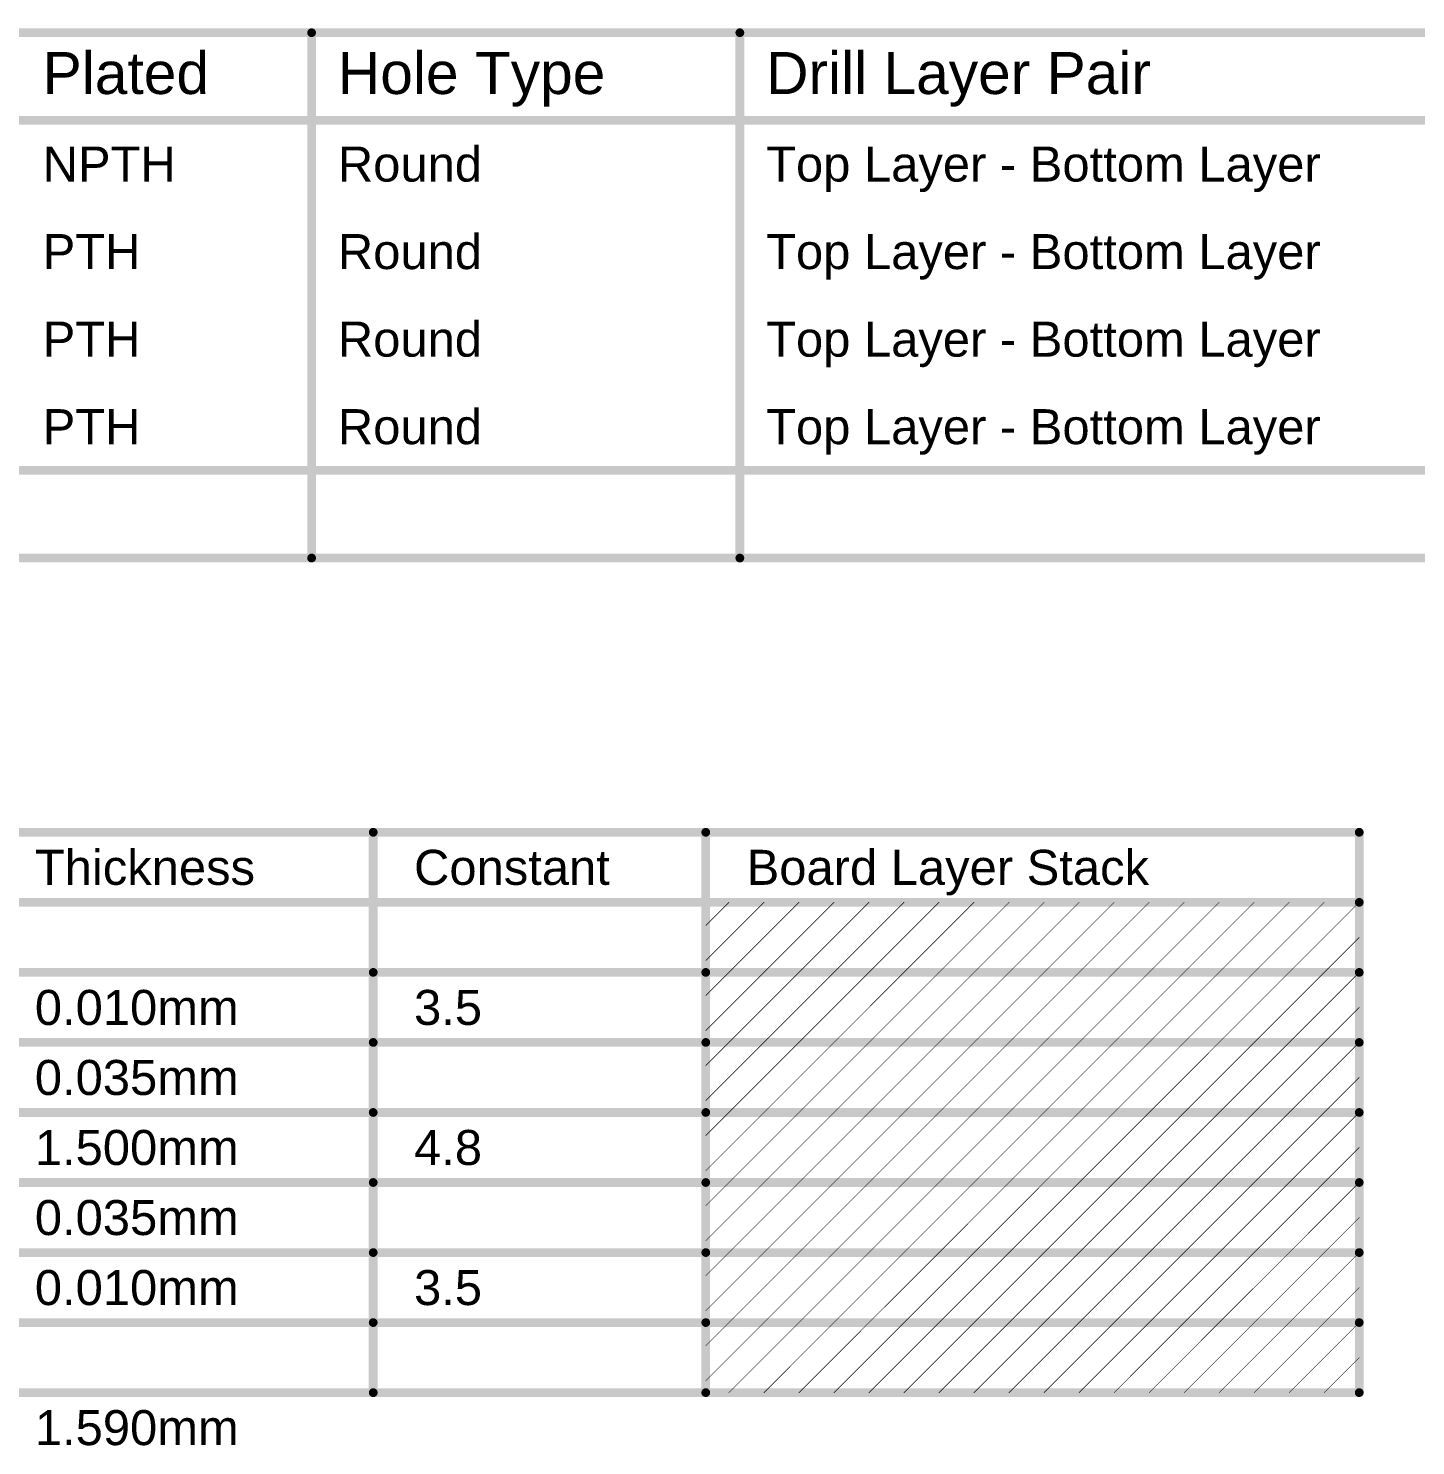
# Model space of a CAD drawing. Header units: inches. Extents: x -22 to 5433, y -38 to 5417.
# Drawn here: x 151 to 211.3, y -28.4 to 33.3 of the extents above; entities that cross this region are included whole.
import ezdxf

# ---------------------------------------------------------------- set-up
doc = ezdxf.new("R2010")
doc.units = ezdxf.units.IN
doc.layers.add('Drill Drawing', color=1, linetype='Continuous')
doc.layers.add('Fabrication', color=76, linetype='Continuous')
doc.styles.add('Arial', font='', dxfattribs={"height": 0.2})
doc.styles.get('Arial').set_extended_font_data('Arial')

msp = doc.modelspace()

# ---------------------------------------------------------------- linework, layer by layer
at = {"layer": 'Drill Drawing'}
for points in [[(93.789, 33.084, 0.381, 0.381, 0), (271.592, 33.084, 0.381, 0.381, 0)], [(163.291, 10.223, 0.381, 0.381, 0), (163.291, 33.084, 0.381, 0.381, 0)], [(181.93, 10.223, 0.381, 0.381, 0), (181.93, 33.084, 0.381, 0.381, 0)], [(93.789, 29.273, 0.381, 0.381, 0), (271.592, 29.273, 0.381, 0.381, 0)], [(93.789, 14.034, 0.381, 0.381, 0), (271.592, 14.034, 0.381, 0.381, 0)], [(93.789, 10.223, 0.381, 0.381, 0), (271.592, 10.223, 0.381, 0.381, 0)]]:
    msp.add_lwpolyline(points, format="xyseb", dxfattribs=at)
for points in [[(163.196, 33.084, 0.191, 0.191, 1), (163.386, 33.084, 0.191, 0.191, 1)], [(181.834, 33.084, 0.191, 0.191, 1), (182.025, 33.084, 0.191, 0.191, 1)], [(163.196, 10.223, 0.191, 0.191, 1), (163.386, 10.223, 0.191, 0.191, 1)], [(181.834, 10.223, 0.191, 0.191, 1), (182.025, 10.223, 0.191, 0.191, 1)]]:
    msp.add_lwpolyline(points, format="xyseb", close=True, dxfattribs=at)
at = {"layer": 'Fabrication'}
for points in [[(93.601, -1.714, 0.381, 0.381, 0), (208.887, -1.714, 0.381, 0.381, 0)], [(165.972, -26.099, 0.381, 0.381, 0), (165.972, -1.714, 0.381, 0.381, 0)], [(180.447, -26.099, 0.381, 0.381, 0), (180.447, -1.714, 0.381, 0.381, 0)], [(208.887, -26.099, 0.381, 0.381, 0), (208.887, -1.714, 0.381, 0.381, 0)], [(93.601, -4.762, 0.381, 0.381, 0), (208.887, -4.762, 0.381, 0.381, 0)], [(180.447, -7.294, 0.0254, 0.0254, 0), (182.979, -4.762, 0.0254, 0.0254, 0)], [(180.447, -5.77, 0.0254, 0.0254, 0), (181.455, -4.762, 0.0254, 0.0254, 0)], [(181.455, -7.81, 0.0254, 0.0254, 0), (184.503, -4.762, 0.0254, 0.0254, 0)], [(182.979, -7.81, 0.0254, 0.0254, 0), (186.027, -4.762, 0.0254, 0.0254, 0)], [(184.503, -7.81, 0.0254, 0.0254, 0), (187.551, -4.762, 0.0254, 0.0254, 0)], [(186.027, -7.81, 0.0254, 0.0254, 0), (189.075, -4.762, 0.0254, 0.0254, 0)], [(187.551, -7.81, 0.0254, 0.0254, 0), (190.599, -4.762, 0.0254, 0.0254, 0)], [(189.075, -7.81, 0.0254, 0.0254, 0), (192.123, -4.762, 0.0254, 0.0254, 0)], [(190.599, -7.81, 0.0254, 0.0254, 0), (193.647, -4.762, 0.0254, 0.0254, 0)], [(192.123, -7.81, 0.0254, 0.0254, 0), (195.171, -4.762, 0.0254, 0.0254, 0)], [(193.647, -7.81, 0.0254, 0.0254, 0), (196.695, -4.762, 0.0254, 0.0254, 0)], [(195.171, -7.81, 0.0254, 0.0254, 0), (198.219, -4.762, 0.0254, 0.0254, 0)], [(196.695, -7.81, 0.0254, 0.0254, 0), (199.743, -4.762, 0.0254, 0.0254, 0)], [(198.219, -7.81, 0.0254, 0.0254, 0), (201.267, -4.762, 0.0254, 0.0254, 0)], [(199.743, -7.81, 0.0254, 0.0254, 0), (202.791, -4.762, 0.0254, 0.0254, 0)], [(201.267, -7.81, 0.0254, 0.0254, 0), (204.315, -4.762, 0.0254, 0.0254, 0)], [(202.791, -7.81, 0.0254, 0.0254, 0), (205.839, -4.762, 0.0254, 0.0254, 0)], [(204.315, -7.81, 0.0254, 0.0254, 0), (207.363, -4.762, 0.0254, 0.0254, 0)], [(205.839, -7.81, 0.0254, 0.0254, 0), (208.887, -4.762, 0.0254, 0.0254, 0)], [(207.363, -7.81, 0.0254, 0.0254, 0), (208.887, -6.286, 0.0254, 0.0254, 0)], [(149.467, -7.81, 0.381, 0.381, 0), (165.972, -7.81, 0.381, 0.381, 0)], [(165.972, -7.81, 0.381, 0.381, 0), (180.447, -7.81, 0.381, 0.381, 0)], [(180.447, -7.81, 0.381, 0.381, 0), (208.887, -7.81, 0.381, 0.381, 0)], [(180.447, -10.342, 0.0254, 0.0254, 0), (182.979, -7.81, 0.0254, 0.0254, 0)], [(180.447, -8.818, 0.0254, 0.0254, 0), (181.455, -7.81, 0.0254, 0.0254, 0)], [(181.455, -10.858, 0.0254, 0.0254, 0), (184.503, -7.81, 0.0254, 0.0254, 0)], [(182.979, -10.858, 0.0254, 0.0254, 0), (186.027, -7.81, 0.0254, 0.0254, 0)], [(184.503, -10.858, 0.0254, 0.0254, 0), (187.551, -7.81, 0.0254, 0.0254, 0)], [(186.027, -10.858, 0.0254, 0.0254, 0), (189.075, -7.81, 0.0254, 0.0254, 0)], [(187.551, -10.858, 0.0254, 0.0254, 0), (190.599, -7.81, 0.0254, 0.0254, 0)], [(189.075, -10.858, 0.0254, 0.0254, 0), (192.123, -7.81, 0.0254, 0.0254, 0)], [(190.599, -10.858, 0.0254, 0.0254, 0), (193.647, -7.81, 0.0254, 0.0254, 0)], [(192.123, -10.858, 0.0254, 0.0254, 0), (195.171, -7.81, 0.0254, 0.0254, 0)], [(193.647, -10.858, 0.0254, 0.0254, 0), (196.695, -7.81, 0.0254, 0.0254, 0)], [(195.171, -10.858, 0.0254, 0.0254, 0), (198.219, -7.81, 0.0254, 0.0254, 0)], [(196.695, -10.858, 0.0254, 0.0254, 0), (199.743, -7.81, 0.0254, 0.0254, 0)], [(198.219, -10.858, 0.0254, 0.0254, 0), (201.267, -7.81, 0.0254, 0.0254, 0)], [(199.743, -10.858, 0.0254, 0.0254, 0), (202.791, -7.81, 0.0254, 0.0254, 0)], [(201.267, -10.858, 0.0254, 0.0254, 0), (204.315, -7.81, 0.0254, 0.0254, 0)], [(202.791, -10.858, 0.0254, 0.0254, 0), (205.839, -7.81, 0.0254, 0.0254, 0)], [(204.315, -10.858, 0.0254, 0.0254, 0), (207.363, -7.81, 0.0254, 0.0254, 0)], [(205.839, -10.858, 0.0254, 0.0254, 0), (208.887, -7.81, 0.0254, 0.0254, 0)], [(207.363, -10.858, 0.0254, 0.0254, 0), (208.887, -9.334, 0.0254, 0.0254, 0)], [(149.467, -10.858, 0.381, 0.381, 0), (165.972, -10.858, 0.381, 0.381, 0)], [(165.972, -10.858, 0.381, 0.381, 0), (180.447, -10.858, 0.381, 0.381, 0)], [(180.447, -10.858, 0.381, 0.381, 0), (208.887, -10.858, 0.381, 0.381, 0)], [(180.447, -13.39, 0.0254, 0.0254, 0), (182.979, -10.858, 0.0254, 0.0254, 0)], [(180.447, -11.866, 0.0254, 0.0254, 0), (181.455, -10.858, 0.0254, 0.0254, 0)], [(181.455, -13.906, 0.0254, 0.0254, 0), (184.503, -10.858, 0.0254, 0.0254, 0)], [(182.979, -13.906, 0.0254, 0.0254, 0), (186.027, -10.858, 0.0254, 0.0254, 0)], [(184.503, -13.906, 0.0254, 0.0254, 0), (187.551, -10.858, 0.0254, 0.0254, 0)], [(186.027, -13.906, 0.0254, 0.0254, 0), (189.075, -10.858, 0.0254, 0.0254, 0)], [(187.551, -13.906, 0.0254, 0.0254, 0), (190.599, -10.858, 0.0254, 0.0254, 0)], [(189.075, -13.906, 0.0254, 0.0254, 0), (192.123, -10.858, 0.0254, 0.0254, 0)], [(190.599, -13.906, 0.0254, 0.0254, 0), (193.647, -10.858, 0.0254, 0.0254, 0)], [(192.123, -13.906, 0.0254, 0.0254, 0), (195.171, -10.858, 0.0254, 0.0254, 0)], [(193.647, -13.906, 0.0254, 0.0254, 0), (196.695, -10.858, 0.0254, 0.0254, 0)], [(195.171, -13.906, 0.0254, 0.0254, 0), (198.219, -10.858, 0.0254, 0.0254, 0)], [(196.695, -13.906, 0.0254, 0.0254, 0), (199.743, -10.858, 0.0254, 0.0254, 0)], [(198.219, -13.906, 0.0254, 0.0254, 0), (201.267, -10.858, 0.0254, 0.0254, 0)], [(199.743, -13.906, 0.0254, 0.0254, 0), (202.791, -10.858, 0.0254, 0.0254, 0)], [(201.267, -13.906, 0.0254, 0.0254, 0), (204.315, -10.858, 0.0254, 0.0254, 0)], [(202.791, -13.906, 0.0254, 0.0254, 0), (205.839, -10.858, 0.0254, 0.0254, 0)], [(204.315, -13.906, 0.0254, 0.0254, 0), (207.363, -10.858, 0.0254, 0.0254, 0)], [(205.839, -13.906, 0.0254, 0.0254, 0), (208.887, -10.858, 0.0254, 0.0254, 0)], [(207.363, -13.906, 0.0254, 0.0254, 0), (208.887, -12.383, 0.0254, 0.0254, 0)], [(149.467, -13.906, 0.381, 0.381, 0), (165.972, -13.906, 0.381, 0.381, 0)], [(165.972, -13.906, 0.381, 0.381, 0), (180.447, -13.906, 0.381, 0.381, 0)], [(180.447, -13.906, 0.381, 0.381, 0), (208.887, -13.906, 0.381, 0.381, 0)], [(180.447, -16.438, 0.0254, 0.0254, 0), (182.979, -13.906, 0.0254, 0.0254, 0)], [(180.447, -14.914, 0.0254, 0.0254, 0), (181.455, -13.906, 0.0254, 0.0254, 0)], [(181.455, -16.954, 0.0254, 0.0254, 0), (184.503, -13.906, 0.0254, 0.0254, 0)], [(182.979, -16.954, 0.0254, 0.0254, 0), (186.027, -13.906, 0.0254, 0.0254, 0)], [(184.503, -16.954, 0.0254, 0.0254, 0), (187.551, -13.906, 0.0254, 0.0254, 0)], [(186.027, -16.954, 0.0254, 0.0254, 0), (189.075, -13.906, 0.0254, 0.0254, 0)], [(187.551, -16.954, 0.0254, 0.0254, 0), (190.599, -13.906, 0.0254, 0.0254, 0)], [(189.075, -16.954, 0.0254, 0.0254, 0), (192.123, -13.906, 0.0254, 0.0254, 0)], [(190.599, -16.954, 0.0254, 0.0254, 0), (193.647, -13.906, 0.0254, 0.0254, 0)], [(192.123, -16.954, 0.0254, 0.0254, 0), (195.171, -13.906, 0.0254, 0.0254, 0)], [(193.647, -16.954, 0.0254, 0.0254, 0), (196.695, -13.906, 0.0254, 0.0254, 0)], [(195.171, -16.954, 0.0254, 0.0254, 0), (198.219, -13.906, 0.0254, 0.0254, 0)], [(196.695, -16.954, 0.0254, 0.0254, 0), (199.743, -13.906, 0.0254, 0.0254, 0)], [(198.219, -16.954, 0.0254, 0.0254, 0), (201.267, -13.906, 0.0254, 0.0254, 0)], [(199.743, -16.954, 0.0254, 0.0254, 0), (202.791, -13.906, 0.0254, 0.0254, 0)], [(201.267, -16.954, 0.0254, 0.0254, 0), (204.315, -13.906, 0.0254, 0.0254, 0)], [(202.791, -16.954, 0.0254, 0.0254, 0), (205.839, -13.906, 0.0254, 0.0254, 0)], [(204.315, -16.954, 0.0254, 0.0254, 0), (207.363, -13.906, 0.0254, 0.0254, 0)], [(205.839, -16.954, 0.0254, 0.0254, 0), (208.887, -13.906, 0.0254, 0.0254, 0)], [(207.363, -16.954, 0.0254, 0.0254, 0), (208.887, -15.431, 0.0254, 0.0254, 0)], [(149.467, -16.954, 0.381, 0.381, 0), (165.972, -16.954, 0.381, 0.381, 0)], [(165.972, -16.954, 0.381, 0.381, 0), (180.447, -16.954, 0.381, 0.381, 0)], [(180.447, -16.954, 0.381, 0.381, 0), (208.887, -16.954, 0.381, 0.381, 0)], [(180.447, -19.486, 0.0254, 0.0254, 0), (182.979, -16.954, 0.0254, 0.0254, 0)], [(180.447, -17.962, 0.0254, 0.0254, 0), (181.455, -16.954, 0.0254, 0.0254, 0)], [(181.455, -20.003, 0.0254, 0.0254, 0), (184.503, -16.954, 0.0254, 0.0254, 0)], [(182.979, -20.003, 0.0254, 0.0254, 0), (186.027, -16.954, 0.0254, 0.0254, 0)], [(184.503, -20.003, 0.0254, 0.0254, 0), (187.551, -16.954, 0.0254, 0.0254, 0)], [(186.027, -20.003, 0.0254, 0.0254, 0), (189.075, -16.954, 0.0254, 0.0254, 0)], [(187.551, -20.003, 0.0254, 0.0254, 0), (190.599, -16.954, 0.0254, 0.0254, 0)], [(189.075, -20.003, 0.0254, 0.0254, 0), (192.123, -16.954, 0.0254, 0.0254, 0)], [(190.599, -20.003, 0.0254, 0.0254, 0), (193.647, -16.954, 0.0254, 0.0254, 0)], [(192.123, -20.003, 0.0254, 0.0254, 0), (195.171, -16.954, 0.0254, 0.0254, 0)], [(193.647, -20.003, 0.0254, 0.0254, 0), (196.695, -16.954, 0.0254, 0.0254, 0)], [(195.171, -20.003, 0.0254, 0.0254, 0), (198.219, -16.954, 0.0254, 0.0254, 0)], [(196.695, -20.003, 0.0254, 0.0254, 0), (199.743, -16.954, 0.0254, 0.0254, 0)], [(198.219, -20.003, 0.0254, 0.0254, 0), (201.267, -16.954, 0.0254, 0.0254, 0)], [(199.743, -20.003, 0.0254, 0.0254, 0), (202.791, -16.954, 0.0254, 0.0254, 0)], [(201.267, -20.003, 0.0254, 0.0254, 0), (204.315, -16.954, 0.0254, 0.0254, 0)], [(202.791, -20.003, 0.0254, 0.0254, 0), (205.839, -16.954, 0.0254, 0.0254, 0)], [(204.315, -20.003, 0.0254, 0.0254, 0), (207.363, -16.954, 0.0254, 0.0254, 0)], [(205.839, -20.003, 0.0254, 0.0254, 0), (208.887, -16.954, 0.0254, 0.0254, 0)], [(207.363, -20.003, 0.0254, 0.0254, 0), (208.887, -18.479, 0.0254, 0.0254, 0)], [(149.467, -20.003, 0.381, 0.381, 0), (165.972, -20.003, 0.381, 0.381, 0)], [(165.972, -20.003, 0.381, 0.381, 0), (180.447, -20.003, 0.381, 0.381, 0)], [(180.447, -20.003, 0.381, 0.381, 0), (208.887, -20.003, 0.381, 0.381, 0)], [(180.447, -22.534, 0.0254, 0.0254, 0), (182.979, -20.003, 0.0254, 0.0254, 0)], [(180.447, -21.01, 0.0254, 0.0254, 0), (181.455, -20.003, 0.0254, 0.0254, 0)], [(181.455, -23.05, 0.0254, 0.0254, 0), (184.503, -20.003, 0.0254, 0.0254, 0)], [(182.979, -23.05, 0.0254, 0.0254, 0), (186.027, -20.003, 0.0254, 0.0254, 0)], [(184.503, -23.05, 0.0254, 0.0254, 0), (187.551, -20.003, 0.0254, 0.0254, 0)], [(186.027, -23.05, 0.0254, 0.0254, 0), (189.075, -20.003, 0.0254, 0.0254, 0)], [(187.551, -23.05, 0.0254, 0.0254, 0), (190.599, -20.003, 0.0254, 0.0254, 0)], [(189.075, -23.05, 0.0254, 0.0254, 0), (192.123, -20.003, 0.0254, 0.0254, 0)], [(190.599, -23.05, 0.0254, 0.0254, 0), (193.647, -20.003, 0.0254, 0.0254, 0)], [(192.123, -23.05, 0.0254, 0.0254, 0), (195.171, -20.003, 0.0254, 0.0254, 0)], [(193.647, -23.05, 0.0254, 0.0254, 0), (196.695, -20.003, 0.0254, 0.0254, 0)], [(195.171, -23.05, 0.0254, 0.0254, 0), (198.219, -20.003, 0.0254, 0.0254, 0)], [(196.695, -23.05, 0.0254, 0.0254, 0), (199.743, -20.003, 0.0254, 0.0254, 0)], [(198.219, -23.05, 0.0254, 0.0254, 0), (201.267, -20.003, 0.0254, 0.0254, 0)], [(199.743, -23.05, 0.0254, 0.0254, 0), (202.791, -20.003, 0.0254, 0.0254, 0)], [(201.267, -23.05, 0.0254, 0.0254, 0), (204.315, -20.003, 0.0254, 0.0254, 0)], [(202.791, -23.05, 0.0254, 0.0254, 0), (205.839, -20.003, 0.0254, 0.0254, 0)], [(204.315, -23.05, 0.0254, 0.0254, 0), (207.363, -20.003, 0.0254, 0.0254, 0)], [(205.839, -23.05, 0.0254, 0.0254, 0), (208.887, -20.003, 0.0254, 0.0254, 0)], [(207.363, -23.05, 0.0254, 0.0254, 0), (208.887, -21.526, 0.0254, 0.0254, 0)], [(149.467, -23.05, 0.381, 0.381, 0), (165.972, -23.05, 0.381, 0.381, 0)], [(165.972, -23.05, 0.381, 0.381, 0), (180.447, -23.05, 0.381, 0.381, 0)], [(180.447, -23.05, 0.381, 0.381, 0), (208.887, -23.05, 0.381, 0.381, 0)], [(180.447, -25.582, 0.0254, 0.0254, 0), (182.979, -23.05, 0.0254, 0.0254, 0)], [(180.447, -24.058, 0.0254, 0.0254, 0), (181.455, -23.05, 0.0254, 0.0254, 0)], [(181.455, -26.099, 0.0254, 0.0254, 0), (184.503, -23.05, 0.0254, 0.0254, 0)], [(182.979, -26.099, 0.0254, 0.0254, 0), (186.027, -23.05, 0.0254, 0.0254, 0)], [(184.503, -26.099, 0.0254, 0.0254, 0), (187.551, -23.05, 0.0254, 0.0254, 0)], [(186.027, -26.099, 0.0254, 0.0254, 0), (189.075, -23.05, 0.0254, 0.0254, 0)], [(187.551, -26.099, 0.0254, 0.0254, 0), (190.599, -23.05, 0.0254, 0.0254, 0)], [(189.075, -26.099, 0.0254, 0.0254, 0), (192.123, -23.05, 0.0254, 0.0254, 0)], [(190.599, -26.099, 0.0254, 0.0254, 0), (193.647, -23.05, 0.0254, 0.0254, 0)], [(192.123, -26.099, 0.0254, 0.0254, 0), (195.171, -23.05, 0.0254, 0.0254, 0)], [(193.647, -26.099, 0.0254, 0.0254, 0), (196.695, -23.05, 0.0254, 0.0254, 0)], [(195.171, -26.099, 0.0254, 0.0254, 0), (198.219, -23.05, 0.0254, 0.0254, 0)], [(196.695, -26.099, 0.0254, 0.0254, 0), (199.743, -23.05, 0.0254, 0.0254, 0)], [(198.219, -26.099, 0.0254, 0.0254, 0), (201.267, -23.05, 0.0254, 0.0254, 0)], [(199.743, -26.099, 0.0254, 0.0254, 0), (202.791, -23.05, 0.0254, 0.0254, 0)], [(201.267, -26.099, 0.0254, 0.0254, 0), (204.315, -23.05, 0.0254, 0.0254, 0)], [(202.791, -26.099, 0.0254, 0.0254, 0), (205.839, -23.05, 0.0254, 0.0254, 0)], [(204.315, -26.099, 0.0254, 0.0254, 0), (207.363, -23.05, 0.0254, 0.0254, 0)], [(205.839, -26.099, 0.0254, 0.0254, 0), (208.887, -23.05, 0.0254, 0.0254, 0)], [(207.363, -26.099, 0.0254, 0.0254, 0), (208.887, -24.575, 0.0254, 0.0254, 0)], [(149.467, -26.099, 0.381, 0.381, 0), (165.972, -26.099, 0.381, 0.381, 0)], [(165.972, -26.099, 0.381, 0.381, 0), (180.447, -26.099, 0.381, 0.381, 0)], [(180.447, -26.099, 0.381, 0.381, 0), (208.887, -26.099, 0.381, 0.381, 0)]]:
    msp.add_lwpolyline(points, format="xyseb", dxfattribs=at)
for points in [[(165.877, -1.714, 0.191, 0.191, 1), (166.068, -1.714, 0.191, 0.191, 1)], [(180.352, -1.714, 0.191, 0.191, 1), (180.542, -1.714, 0.191, 0.191, 1)], [(208.792, -1.714, 0.191, 0.191, 1), (208.982, -1.714, 0.191, 0.191, 1)], [(208.792, -1.714, 0.191, 0.191, 1), (208.982, -1.714, 0.191, 0.191, 1)], [(181.448, -4.762, 0.0127, 0.0127, 1), (181.461, -4.762, 0.0127, 0.0127, 1)], [(182.972, -4.762, 0.0127, 0.0127, 1), (182.985, -4.762, 0.0127, 0.0127, 1)], [(184.496, -4.762, 0.0127, 0.0127, 1), (184.509, -4.762, 0.0127, 0.0127, 1)], [(186.02, -4.762, 0.0127, 0.0127, 1), (186.033, -4.762, 0.0127, 0.0127, 1)], [(187.544, -4.762, 0.0127, 0.0127, 1), (187.557, -4.762, 0.0127, 0.0127, 1)], [(189.068, -4.762, 0.0127, 0.0127, 1), (189.081, -4.762, 0.0127, 0.0127, 1)], [(190.592, -4.762, 0.0127, 0.0127, 1), (190.605, -4.762, 0.0127, 0.0127, 1)], [(192.116, -4.762, 0.0127, 0.0127, 1), (192.129, -4.762, 0.0127, 0.0127, 1)], [(193.64, -4.762, 0.0127, 0.0127, 1), (193.653, -4.762, 0.0127, 0.0127, 1)], [(195.164, -4.762, 0.0127, 0.0127, 1), (195.177, -4.762, 0.0127, 0.0127, 1)], [(196.688, -4.762, 0.0127, 0.0127, 1), (196.701, -4.762, 0.0127, 0.0127, 1)], [(198.212, -4.762, 0.0127, 0.0127, 1), (198.225, -4.762, 0.0127, 0.0127, 1)], [(199.736, -4.762, 0.0127, 0.0127, 1), (199.749, -4.762, 0.0127, 0.0127, 1)], [(201.26, -4.762, 0.0127, 0.0127, 1), (201.273, -4.762, 0.0127, 0.0127, 1)], [(202.784, -4.762, 0.0127, 0.0127, 1), (202.797, -4.762, 0.0127, 0.0127, 1)], [(204.308, -4.762, 0.0127, 0.0127, 1), (204.321, -4.762, 0.0127, 0.0127, 1)], [(205.832, -4.762, 0.0127, 0.0127, 1), (205.845, -4.762, 0.0127, 0.0127, 1)], [(207.356, -4.762, 0.0127, 0.0127, 1), (207.369, -4.762, 0.0127, 0.0127, 1)], [(208.792, -4.762, 0.191, 0.191, 1), (208.982, -4.762, 0.191, 0.191, 1)], [(208.88, -4.762, 0.0127, 0.0127, 1), (208.893, -4.762, 0.0127, 0.0127, 1)], [(180.441, -5.77, 0.0127, 0.0127, 1), (180.453, -5.77, 0.0127, 0.0127, 1)], [(208.88, -6.286, 0.0127, 0.0127, 1), (208.893, -6.286, 0.0127, 0.0127, 1)], [(180.441, -7.294, 0.0127, 0.0127, 1), (180.453, -7.294, 0.0127, 0.0127, 1)], [(165.877, -7.81, 0.191, 0.191, 1), (166.068, -7.81, 0.191, 0.191, 1)], [(165.877, -7.81, 0.191, 0.191, 1), (166.068, -7.81, 0.191, 0.191, 1)], [(180.352, -7.81, 0.191, 0.191, 1), (180.542, -7.81, 0.191, 0.191, 1)], [(180.352, -7.81, 0.191, 0.191, 1), (180.542, -7.81, 0.191, 0.191, 1)], [(181.448, -7.81, 0.0127, 0.0127, 1), (181.461, -7.81, 0.0127, 0.0127, 1)], [(181.448, -7.81, 0.0127, 0.0127, 1), (181.461, -7.81, 0.0127, 0.0127, 1)], [(182.972, -7.81, 0.0127, 0.0127, 1), (182.985, -7.81, 0.0127, 0.0127, 1)], [(182.972, -7.81, 0.0127, 0.0127, 1), (182.985, -7.81, 0.0127, 0.0127, 1)], [(184.496, -7.81, 0.0127, 0.0127, 1), (184.509, -7.81, 0.0127, 0.0127, 1)], [(184.496, -7.81, 0.0127, 0.0127, 1), (184.509, -7.81, 0.0127, 0.0127, 1)], [(186.02, -7.81, 0.0127, 0.0127, 1), (186.033, -7.81, 0.0127, 0.0127, 1)], [(186.02, -7.81, 0.0127, 0.0127, 1), (186.033, -7.81, 0.0127, 0.0127, 1)], [(187.544, -7.81, 0.0127, 0.0127, 1), (187.557, -7.81, 0.0127, 0.0127, 1)], [(187.544, -7.81, 0.0127, 0.0127, 1), (187.557, -7.81, 0.0127, 0.0127, 1)], [(189.068, -7.81, 0.0127, 0.0127, 1), (189.081, -7.81, 0.0127, 0.0127, 1)], [(189.068, -7.81, 0.0127, 0.0127, 1), (189.081, -7.81, 0.0127, 0.0127, 1)], [(190.592, -7.81, 0.0127, 0.0127, 1), (190.605, -7.81, 0.0127, 0.0127, 1)], [(190.592, -7.81, 0.0127, 0.0127, 1), (190.605, -7.81, 0.0127, 0.0127, 1)], [(192.116, -7.81, 0.0127, 0.0127, 1), (192.129, -7.81, 0.0127, 0.0127, 1)], [(192.116, -7.81, 0.0127, 0.0127, 1), (192.129, -7.81, 0.0127, 0.0127, 1)], [(193.64, -7.81, 0.0127, 0.0127, 1), (193.653, -7.81, 0.0127, 0.0127, 1)], [(193.64, -7.81, 0.0127, 0.0127, 1), (193.653, -7.81, 0.0127, 0.0127, 1)], [(195.164, -7.81, 0.0127, 0.0127, 1), (195.177, -7.81, 0.0127, 0.0127, 1)], [(195.164, -7.81, 0.0127, 0.0127, 1), (195.177, -7.81, 0.0127, 0.0127, 1)], [(196.688, -7.81, 0.0127, 0.0127, 1), (196.701, -7.81, 0.0127, 0.0127, 1)], [(196.688, -7.81, 0.0127, 0.0127, 1), (196.701, -7.81, 0.0127, 0.0127, 1)], [(198.212, -7.81, 0.0127, 0.0127, 1), (198.225, -7.81, 0.0127, 0.0127, 1)], [(198.212, -7.81, 0.0127, 0.0127, 1), (198.225, -7.81, 0.0127, 0.0127, 1)], [(199.736, -7.81, 0.0127, 0.0127, 1), (199.749, -7.81, 0.0127, 0.0127, 1)], [(199.736, -7.81, 0.0127, 0.0127, 1), (199.749, -7.81, 0.0127, 0.0127, 1)], [(201.26, -7.81, 0.0127, 0.0127, 1), (201.273, -7.81, 0.0127, 0.0127, 1)], [(201.26, -7.81, 0.0127, 0.0127, 1), (201.273, -7.81, 0.0127, 0.0127, 1)], [(202.784, -7.81, 0.0127, 0.0127, 1), (202.797, -7.81, 0.0127, 0.0127, 1)], [(202.784, -7.81, 0.0127, 0.0127, 1), (202.797, -7.81, 0.0127, 0.0127, 1)], [(204.308, -7.81, 0.0127, 0.0127, 1), (204.321, -7.81, 0.0127, 0.0127, 1)], [(204.308, -7.81, 0.0127, 0.0127, 1), (204.321, -7.81, 0.0127, 0.0127, 1)], [(205.832, -7.81, 0.0127, 0.0127, 1), (205.845, -7.81, 0.0127, 0.0127, 1)], [(205.832, -7.81, 0.0127, 0.0127, 1), (205.845, -7.81, 0.0127, 0.0127, 1)], [(207.356, -7.81, 0.0127, 0.0127, 1), (207.369, -7.81, 0.0127, 0.0127, 1)], [(207.356, -7.81, 0.0127, 0.0127, 1), (207.369, -7.81, 0.0127, 0.0127, 1)], [(208.792, -7.81, 0.191, 0.191, 1), (208.982, -7.81, 0.191, 0.191, 1)], [(208.88, -7.81, 0.0127, 0.0127, 1), (208.893, -7.81, 0.0127, 0.0127, 1)], [(180.441, -8.818, 0.0127, 0.0127, 1), (180.453, -8.818, 0.0127, 0.0127, 1)], [(208.88, -9.334, 0.0127, 0.0127, 1), (208.893, -9.334, 0.0127, 0.0127, 1)], [(180.441, -10.342, 0.0127, 0.0127, 1), (180.453, -10.342, 0.0127, 0.0127, 1)], [(165.877, -10.858, 0.191, 0.191, 1), (166.068, -10.858, 0.191, 0.191, 1)], [(165.877, -10.858, 0.191, 0.191, 1), (166.068, -10.858, 0.191, 0.191, 1)], [(180.352, -10.858, 0.191, 0.191, 1), (180.542, -10.858, 0.191, 0.191, 1)], [(180.352, -10.858, 0.191, 0.191, 1), (180.542, -10.858, 0.191, 0.191, 1)], [(181.448, -10.858, 0.0127, 0.0127, 1), (181.461, -10.858, 0.0127, 0.0127, 1)], [(181.448, -10.858, 0.0127, 0.0127, 1), (181.461, -10.858, 0.0127, 0.0127, 1)], [(182.972, -10.858, 0.0127, 0.0127, 1), (182.985, -10.858, 0.0127, 0.0127, 1)], [(182.972, -10.858, 0.0127, 0.0127, 1), (182.985, -10.858, 0.0127, 0.0127, 1)], [(184.496, -10.858, 0.0127, 0.0127, 1), (184.509, -10.858, 0.0127, 0.0127, 1)], [(184.496, -10.858, 0.0127, 0.0127, 1), (184.509, -10.858, 0.0127, 0.0127, 1)], [(186.02, -10.858, 0.0127, 0.0127, 1), (186.033, -10.858, 0.0127, 0.0127, 1)], [(186.02, -10.858, 0.0127, 0.0127, 1), (186.033, -10.858, 0.0127, 0.0127, 1)], [(187.544, -10.858, 0.0127, 0.0127, 1), (187.557, -10.858, 0.0127, 0.0127, 1)], [(187.544, -10.858, 0.0127, 0.0127, 1), (187.557, -10.858, 0.0127, 0.0127, 1)], [(189.068, -10.858, 0.0127, 0.0127, 1), (189.081, -10.858, 0.0127, 0.0127, 1)], [(189.068, -10.858, 0.0127, 0.0127, 1), (189.081, -10.858, 0.0127, 0.0127, 1)], [(190.592, -10.858, 0.0127, 0.0127, 1), (190.605, -10.858, 0.0127, 0.0127, 1)], [(190.592, -10.858, 0.0127, 0.0127, 1), (190.605, -10.858, 0.0127, 0.0127, 1)], [(192.116, -10.858, 0.0127, 0.0127, 1), (192.129, -10.858, 0.0127, 0.0127, 1)], [(192.116, -10.858, 0.0127, 0.0127, 1), (192.129, -10.858, 0.0127, 0.0127, 1)], [(193.64, -10.858, 0.0127, 0.0127, 1), (193.653, -10.858, 0.0127, 0.0127, 1)], [(193.64, -10.858, 0.0127, 0.0127, 1), (193.653, -10.858, 0.0127, 0.0127, 1)], [(195.164, -10.858, 0.0127, 0.0127, 1), (195.177, -10.858, 0.0127, 0.0127, 1)], [(195.164, -10.858, 0.0127, 0.0127, 1), (195.177, -10.858, 0.0127, 0.0127, 1)], [(196.688, -10.858, 0.0127, 0.0127, 1), (196.701, -10.858, 0.0127, 0.0127, 1)], [(196.688, -10.858, 0.0127, 0.0127, 1), (196.701, -10.858, 0.0127, 0.0127, 1)], [(198.212, -10.858, 0.0127, 0.0127, 1), (198.225, -10.858, 0.0127, 0.0127, 1)], [(198.212, -10.858, 0.0127, 0.0127, 1), (198.225, -10.858, 0.0127, 0.0127, 1)], [(199.736, -10.858, 0.0127, 0.0127, 1), (199.749, -10.858, 0.0127, 0.0127, 1)], [(199.736, -10.858, 0.0127, 0.0127, 1), (199.749, -10.858, 0.0127, 0.0127, 1)], [(201.26, -10.858, 0.0127, 0.0127, 1), (201.273, -10.858, 0.0127, 0.0127, 1)], [(201.26, -10.858, 0.0127, 0.0127, 1), (201.273, -10.858, 0.0127, 0.0127, 1)], [(202.784, -10.858, 0.0127, 0.0127, 1), (202.797, -10.858, 0.0127, 0.0127, 1)], [(202.784, -10.858, 0.0127, 0.0127, 1), (202.797, -10.858, 0.0127, 0.0127, 1)], [(204.308, -10.858, 0.0127, 0.0127, 1), (204.321, -10.858, 0.0127, 0.0127, 1)], [(204.308, -10.858, 0.0127, 0.0127, 1), (204.321, -10.858, 0.0127, 0.0127, 1)], [(205.832, -10.858, 0.0127, 0.0127, 1), (205.845, -10.858, 0.0127, 0.0127, 1)], [(205.832, -10.858, 0.0127, 0.0127, 1), (205.845, -10.858, 0.0127, 0.0127, 1)], [(207.356, -10.858, 0.0127, 0.0127, 1), (207.369, -10.858, 0.0127, 0.0127, 1)], [(207.356, -10.858, 0.0127, 0.0127, 1), (207.369, -10.858, 0.0127, 0.0127, 1)], [(208.792, -10.858, 0.191, 0.191, 1), (208.982, -10.858, 0.191, 0.191, 1)], [(208.88, -10.858, 0.0127, 0.0127, 1), (208.893, -10.858, 0.0127, 0.0127, 1)], [(180.441, -11.866, 0.0127, 0.0127, 1), (180.453, -11.866, 0.0127, 0.0127, 1)], [(208.88, -12.383, 0.0127, 0.0127, 1), (208.893, -12.383, 0.0127, 0.0127, 1)], [(180.441, -13.39, 0.0127, 0.0127, 1), (180.453, -13.39, 0.0127, 0.0127, 1)], [(165.877, -13.906, 0.191, 0.191, 1), (166.068, -13.906, 0.191, 0.191, 1)], [(165.877, -13.906, 0.191, 0.191, 1), (166.068, -13.906, 0.191, 0.191, 1)], [(180.352, -13.906, 0.191, 0.191, 1), (180.542, -13.906, 0.191, 0.191, 1)], [(180.352, -13.906, 0.191, 0.191, 1), (180.542, -13.906, 0.191, 0.191, 1)], [(181.448, -13.906, 0.0127, 0.0127, 1), (181.461, -13.906, 0.0127, 0.0127, 1)], [(181.448, -13.906, 0.0127, 0.0127, 1), (181.461, -13.906, 0.0127, 0.0127, 1)], [(182.972, -13.906, 0.0127, 0.0127, 1), (182.985, -13.906, 0.0127, 0.0127, 1)], [(182.972, -13.906, 0.0127, 0.0127, 1), (182.985, -13.906, 0.0127, 0.0127, 1)], [(184.496, -13.906, 0.0127, 0.0127, 1), (184.509, -13.906, 0.0127, 0.0127, 1)], [(184.496, -13.906, 0.0127, 0.0127, 1), (184.509, -13.906, 0.0127, 0.0127, 1)], [(186.02, -13.906, 0.0127, 0.0127, 1), (186.033, -13.906, 0.0127, 0.0127, 1)], [(186.02, -13.906, 0.0127, 0.0127, 1), (186.033, -13.906, 0.0127, 0.0127, 1)], [(187.544, -13.906, 0.0127, 0.0127, 1), (187.557, -13.906, 0.0127, 0.0127, 1)], [(187.544, -13.906, 0.0127, 0.0127, 1), (187.557, -13.906, 0.0127, 0.0127, 1)], [(189.068, -13.906, 0.0127, 0.0127, 1), (189.081, -13.906, 0.0127, 0.0127, 1)], [(189.068, -13.906, 0.0127, 0.0127, 1), (189.081, -13.906, 0.0127, 0.0127, 1)], [(190.592, -13.906, 0.0127, 0.0127, 1), (190.605, -13.906, 0.0127, 0.0127, 1)], [(190.592, -13.906, 0.0127, 0.0127, 1), (190.605, -13.906, 0.0127, 0.0127, 1)], [(192.116, -13.906, 0.0127, 0.0127, 1), (192.129, -13.906, 0.0127, 0.0127, 1)], [(192.116, -13.906, 0.0127, 0.0127, 1), (192.129, -13.906, 0.0127, 0.0127, 1)], [(193.64, -13.906, 0.0127, 0.0127, 1), (193.653, -13.906, 0.0127, 0.0127, 1)], [(193.64, -13.906, 0.0127, 0.0127, 1), (193.653, -13.906, 0.0127, 0.0127, 1)], [(195.164, -13.906, 0.0127, 0.0127, 1), (195.177, -13.906, 0.0127, 0.0127, 1)], [(195.164, -13.906, 0.0127, 0.0127, 1), (195.177, -13.906, 0.0127, 0.0127, 1)], [(196.688, -13.906, 0.0127, 0.0127, 1), (196.701, -13.906, 0.0127, 0.0127, 1)], [(196.688, -13.906, 0.0127, 0.0127, 1), (196.701, -13.906, 0.0127, 0.0127, 1)], [(198.212, -13.906, 0.0127, 0.0127, 1), (198.225, -13.906, 0.0127, 0.0127, 1)], [(198.212, -13.906, 0.0127, 0.0127, 1), (198.225, -13.906, 0.0127, 0.0127, 1)], [(199.736, -13.906, 0.0127, 0.0127, 1), (199.749, -13.906, 0.0127, 0.0127, 1)], [(199.736, -13.906, 0.0127, 0.0127, 1), (199.749, -13.906, 0.0127, 0.0127, 1)], [(201.26, -13.906, 0.0127, 0.0127, 1), (201.273, -13.906, 0.0127, 0.0127, 1)], [(201.26, -13.906, 0.0127, 0.0127, 1), (201.273, -13.906, 0.0127, 0.0127, 1)], [(202.784, -13.906, 0.0127, 0.0127, 1), (202.797, -13.906, 0.0127, 0.0127, 1)], [(202.784, -13.906, 0.0127, 0.0127, 1), (202.797, -13.906, 0.0127, 0.0127, 1)], [(204.308, -13.906, 0.0127, 0.0127, 1), (204.321, -13.906, 0.0127, 0.0127, 1)], [(204.308, -13.906, 0.0127, 0.0127, 1), (204.321, -13.906, 0.0127, 0.0127, 1)], [(205.832, -13.906, 0.0127, 0.0127, 1), (205.845, -13.906, 0.0127, 0.0127, 1)], [(205.832, -13.906, 0.0127, 0.0127, 1), (205.845, -13.906, 0.0127, 0.0127, 1)], [(207.356, -13.906, 0.0127, 0.0127, 1), (207.369, -13.906, 0.0127, 0.0127, 1)], [(207.356, -13.906, 0.0127, 0.0127, 1), (207.369, -13.906, 0.0127, 0.0127, 1)], [(208.792, -13.906, 0.191, 0.191, 1), (208.982, -13.906, 0.191, 0.191, 1)], [(208.88, -13.906, 0.0127, 0.0127, 1), (208.893, -13.906, 0.0127, 0.0127, 1)], [(180.441, -14.914, 0.0127, 0.0127, 1), (180.453, -14.914, 0.0127, 0.0127, 1)], [(208.88, -15.431, 0.0127, 0.0127, 1), (208.893, -15.431, 0.0127, 0.0127, 1)], [(180.441, -16.438, 0.0127, 0.0127, 1), (180.453, -16.438, 0.0127, 0.0127, 1)], [(165.877, -16.954, 0.191, 0.191, 1), (166.068, -16.954, 0.191, 0.191, 1)], [(165.877, -16.954, 0.191, 0.191, 1), (166.068, -16.954, 0.191, 0.191, 1)], [(180.352, -16.954, 0.191, 0.191, 1), (180.542, -16.954, 0.191, 0.191, 1)], [(180.352, -16.954, 0.191, 0.191, 1), (180.542, -16.954, 0.191, 0.191, 1)], [(181.448, -16.954, 0.0127, 0.0127, 1), (181.461, -16.954, 0.0127, 0.0127, 1)], [(181.448, -16.954, 0.0127, 0.0127, 1), (181.461, -16.954, 0.0127, 0.0127, 1)], [(182.972, -16.954, 0.0127, 0.0127, 1), (182.985, -16.954, 0.0127, 0.0127, 1)], [(182.972, -16.954, 0.0127, 0.0127, 1), (182.985, -16.954, 0.0127, 0.0127, 1)], [(184.496, -16.954, 0.0127, 0.0127, 1), (184.509, -16.954, 0.0127, 0.0127, 1)], [(184.496, -16.954, 0.0127, 0.0127, 1), (184.509, -16.954, 0.0127, 0.0127, 1)], [(186.02, -16.954, 0.0127, 0.0127, 1), (186.033, -16.954, 0.0127, 0.0127, 1)], [(186.02, -16.954, 0.0127, 0.0127, 1), (186.033, -16.954, 0.0127, 0.0127, 1)], [(187.544, -16.954, 0.0127, 0.0127, 1), (187.557, -16.954, 0.0127, 0.0127, 1)], [(187.544, -16.954, 0.0127, 0.0127, 1), (187.557, -16.954, 0.0127, 0.0127, 1)], [(189.068, -16.954, 0.0127, 0.0127, 1), (189.081, -16.954, 0.0127, 0.0127, 1)], [(189.068, -16.954, 0.0127, 0.0127, 1), (189.081, -16.954, 0.0127, 0.0127, 1)], [(190.592, -16.954, 0.0127, 0.0127, 1), (190.605, -16.954, 0.0127, 0.0127, 1)], [(190.592, -16.954, 0.0127, 0.0127, 1), (190.605, -16.954, 0.0127, 0.0127, 1)], [(192.116, -16.954, 0.0127, 0.0127, 1), (192.129, -16.954, 0.0127, 0.0127, 1)], [(192.116, -16.954, 0.0127, 0.0127, 1), (192.129, -16.954, 0.0127, 0.0127, 1)], [(193.64, -16.954, 0.0127, 0.0127, 1), (193.653, -16.954, 0.0127, 0.0127, 1)], [(193.64, -16.954, 0.0127, 0.0127, 1), (193.653, -16.954, 0.0127, 0.0127, 1)], [(195.164, -16.954, 0.0127, 0.0127, 1), (195.177, -16.954, 0.0127, 0.0127, 1)], [(195.164, -16.954, 0.0127, 0.0127, 1), (195.177, -16.954, 0.0127, 0.0127, 1)], [(196.688, -16.954, 0.0127, 0.0127, 1), (196.701, -16.954, 0.0127, 0.0127, 1)], [(196.688, -16.954, 0.0127, 0.0127, 1), (196.701, -16.954, 0.0127, 0.0127, 1)], [(198.212, -16.954, 0.0127, 0.0127, 1), (198.225, -16.954, 0.0127, 0.0127, 1)], [(198.212, -16.954, 0.0127, 0.0127, 1), (198.225, -16.954, 0.0127, 0.0127, 1)], [(199.736, -16.954, 0.0127, 0.0127, 1), (199.749, -16.954, 0.0127, 0.0127, 1)], [(199.736, -16.954, 0.0127, 0.0127, 1), (199.749, -16.954, 0.0127, 0.0127, 1)], [(201.26, -16.954, 0.0127, 0.0127, 1), (201.273, -16.954, 0.0127, 0.0127, 1)], [(201.26, -16.954, 0.0127, 0.0127, 1), (201.273, -16.954, 0.0127, 0.0127, 1)], [(202.784, -16.954, 0.0127, 0.0127, 1), (202.797, -16.954, 0.0127, 0.0127, 1)], [(202.784, -16.954, 0.0127, 0.0127, 1), (202.797, -16.954, 0.0127, 0.0127, 1)], [(204.308, -16.954, 0.0127, 0.0127, 1), (204.321, -16.954, 0.0127, 0.0127, 1)], [(204.308, -16.954, 0.0127, 0.0127, 1), (204.321, -16.954, 0.0127, 0.0127, 1)], [(205.832, -16.954, 0.0127, 0.0127, 1), (205.845, -16.954, 0.0127, 0.0127, 1)], [(205.832, -16.954, 0.0127, 0.0127, 1), (205.845, -16.954, 0.0127, 0.0127, 1)], [(207.356, -16.954, 0.0127, 0.0127, 1), (207.369, -16.954, 0.0127, 0.0127, 1)], [(207.356, -16.954, 0.0127, 0.0127, 1), (207.369, -16.954, 0.0127, 0.0127, 1)], [(208.792, -16.954, 0.191, 0.191, 1), (208.982, -16.954, 0.191, 0.191, 1)], [(208.88, -16.954, 0.0127, 0.0127, 1), (208.893, -16.954, 0.0127, 0.0127, 1)], [(180.441, -17.962, 0.0127, 0.0127, 1), (180.453, -17.962, 0.0127, 0.0127, 1)], [(208.88, -18.479, 0.0127, 0.0127, 1), (208.893, -18.479, 0.0127, 0.0127, 1)], [(180.441, -19.486, 0.0127, 0.0127, 1), (180.453, -19.486, 0.0127, 0.0127, 1)], [(165.877, -20.003, 0.191, 0.191, 1), (166.068, -20.003, 0.191, 0.191, 1)], [(165.877, -20.003, 0.191, 0.191, 1), (166.068, -20.003, 0.191, 0.191, 1)], [(180.352, -20.003, 0.191, 0.191, 1), (180.542, -20.003, 0.191, 0.191, 1)], [(180.352, -20.003, 0.191, 0.191, 1), (180.542, -20.003, 0.191, 0.191, 1)], [(181.448, -20.003, 0.0127, 0.0127, 1), (181.461, -20.003, 0.0127, 0.0127, 1)], [(181.448, -20.003, 0.0127, 0.0127, 1), (181.461, -20.003, 0.0127, 0.0127, 1)], [(182.972, -20.003, 0.0127, 0.0127, 1), (182.985, -20.003, 0.0127, 0.0127, 1)], [(182.972, -20.003, 0.0127, 0.0127, 1), (182.985, -20.003, 0.0127, 0.0127, 1)], [(184.496, -20.003, 0.0127, 0.0127, 1), (184.509, -20.003, 0.0127, 0.0127, 1)], [(184.496, -20.003, 0.0127, 0.0127, 1), (184.509, -20.003, 0.0127, 0.0127, 1)], [(186.02, -20.003, 0.0127, 0.0127, 1), (186.033, -20.003, 0.0127, 0.0127, 1)], [(186.02, -20.003, 0.0127, 0.0127, 1), (186.033, -20.003, 0.0127, 0.0127, 1)], [(187.544, -20.003, 0.0127, 0.0127, 1), (187.557, -20.003, 0.0127, 0.0127, 1)], [(187.544, -20.003, 0.0127, 0.0127, 1), (187.557, -20.003, 0.0127, 0.0127, 1)], [(189.068, -20.003, 0.0127, 0.0127, 1), (189.081, -20.003, 0.0127, 0.0127, 1)], [(189.068, -20.003, 0.0127, 0.0127, 1), (189.081, -20.003, 0.0127, 0.0127, 1)], [(190.592, -20.003, 0.0127, 0.0127, 1), (190.605, -20.003, 0.0127, 0.0127, 1)], [(190.592, -20.003, 0.0127, 0.0127, 1), (190.605, -20.003, 0.0127, 0.0127, 1)], [(192.116, -20.003, 0.0127, 0.0127, 1), (192.129, -20.003, 0.0127, 0.0127, 1)], [(192.116, -20.003, 0.0127, 0.0127, 1), (192.129, -20.003, 0.0127, 0.0127, 1)], [(193.64, -20.003, 0.0127, 0.0127, 1), (193.653, -20.003, 0.0127, 0.0127, 1)], [(193.64, -20.003, 0.0127, 0.0127, 1), (193.653, -20.003, 0.0127, 0.0127, 1)], [(195.164, -20.003, 0.0127, 0.0127, 1), (195.177, -20.003, 0.0127, 0.0127, 1)], [(195.164, -20.003, 0.0127, 0.0127, 1), (195.177, -20.003, 0.0127, 0.0127, 1)], [(196.688, -20.003, 0.0127, 0.0127, 1), (196.701, -20.003, 0.0127, 0.0127, 1)], [(196.688, -20.003, 0.0127, 0.0127, 1), (196.701, -20.003, 0.0127, 0.0127, 1)], [(198.212, -20.003, 0.0127, 0.0127, 1), (198.225, -20.003, 0.0127, 0.0127, 1)], [(198.212, -20.003, 0.0127, 0.0127, 1), (198.225, -20.003, 0.0127, 0.0127, 1)], [(199.736, -20.003, 0.0127, 0.0127, 1), (199.749, -20.003, 0.0127, 0.0127, 1)], [(199.736, -20.003, 0.0127, 0.0127, 1), (199.749, -20.003, 0.0127, 0.0127, 1)], [(201.26, -20.003, 0.0127, 0.0127, 1), (201.273, -20.003, 0.0127, 0.0127, 1)], [(201.26, -20.003, 0.0127, 0.0127, 1), (201.273, -20.003, 0.0127, 0.0127, 1)], [(202.784, -20.003, 0.0127, 0.0127, 1), (202.797, -20.003, 0.0127, 0.0127, 1)], [(202.784, -20.003, 0.0127, 0.0127, 1), (202.797, -20.003, 0.0127, 0.0127, 1)], [(204.308, -20.003, 0.0127, 0.0127, 1), (204.321, -20.003, 0.0127, 0.0127, 1)], [(204.308, -20.003, 0.0127, 0.0127, 1), (204.321, -20.003, 0.0127, 0.0127, 1)], [(205.832, -20.003, 0.0127, 0.0127, 1), (205.845, -20.003, 0.0127, 0.0127, 1)], [(205.832, -20.003, 0.0127, 0.0127, 1), (205.845, -20.003, 0.0127, 0.0127, 1)], [(207.356, -20.003, 0.0127, 0.0127, 1), (207.369, -20.003, 0.0127, 0.0127, 1)], [(207.356, -20.003, 0.0127, 0.0127, 1), (207.369, -20.003, 0.0127, 0.0127, 1)], [(208.792, -20.003, 0.191, 0.191, 1), (208.982, -20.003, 0.191, 0.191, 1)], [(208.88, -20.003, 0.0127, 0.0127, 1), (208.893, -20.003, 0.0127, 0.0127, 1)], [(180.441, -21.01, 0.0127, 0.0127, 1), (180.453, -21.01, 0.0127, 0.0127, 1)], [(208.88, -21.526, 0.0127, 0.0127, 1), (208.893, -21.526, 0.0127, 0.0127, 1)], [(180.441, -22.534, 0.0127, 0.0127, 1), (180.453, -22.534, 0.0127, 0.0127, 1)], [(165.877, -23.05, 0.191, 0.191, 1), (166.068, -23.05, 0.191, 0.191, 1)], [(165.877, -23.05, 0.191, 0.191, 1), (166.068, -23.05, 0.191, 0.191, 1)], [(180.352, -23.05, 0.191, 0.191, 1), (180.542, -23.05, 0.191, 0.191, 1)], [(180.352, -23.05, 0.191, 0.191, 1), (180.542, -23.05, 0.191, 0.191, 1)], [(181.448, -23.05, 0.0127, 0.0127, 1), (181.461, -23.05, 0.0127, 0.0127, 1)], [(181.448, -23.05, 0.0127, 0.0127, 1), (181.461, -23.05, 0.0127, 0.0127, 1)], [(182.972, -23.05, 0.0127, 0.0127, 1), (182.985, -23.05, 0.0127, 0.0127, 1)], [(182.972, -23.05, 0.0127, 0.0127, 1), (182.985, -23.05, 0.0127, 0.0127, 1)], [(184.496, -23.05, 0.0127, 0.0127, 1), (184.509, -23.05, 0.0127, 0.0127, 1)], [(184.496, -23.05, 0.0127, 0.0127, 1), (184.509, -23.05, 0.0127, 0.0127, 1)], [(186.02, -23.05, 0.0127, 0.0127, 1), (186.033, -23.05, 0.0127, 0.0127, 1)], [(186.02, -23.05, 0.0127, 0.0127, 1), (186.033, -23.05, 0.0127, 0.0127, 1)], [(187.544, -23.05, 0.0127, 0.0127, 1), (187.557, -23.05, 0.0127, 0.0127, 1)], [(187.544, -23.05, 0.0127, 0.0127, 1), (187.557, -23.05, 0.0127, 0.0127, 1)], [(189.068, -23.05, 0.0127, 0.0127, 1), (189.081, -23.05, 0.0127, 0.0127, 1)], [(189.068, -23.05, 0.0127, 0.0127, 1), (189.081, -23.05, 0.0127, 0.0127, 1)], [(190.592, -23.05, 0.0127, 0.0127, 1), (190.605, -23.05, 0.0127, 0.0127, 1)], [(190.592, -23.05, 0.0127, 0.0127, 1), (190.605, -23.05, 0.0127, 0.0127, 1)], [(192.116, -23.05, 0.0127, 0.0127, 1), (192.129, -23.05, 0.0127, 0.0127, 1)], [(192.116, -23.05, 0.0127, 0.0127, 1), (192.129, -23.05, 0.0127, 0.0127, 1)], [(193.64, -23.05, 0.0127, 0.0127, 1), (193.653, -23.05, 0.0127, 0.0127, 1)], [(193.64, -23.05, 0.0127, 0.0127, 1), (193.653, -23.05, 0.0127, 0.0127, 1)], [(195.164, -23.05, 0.0127, 0.0127, 1), (195.177, -23.05, 0.0127, 0.0127, 1)], [(195.164, -23.05, 0.0127, 0.0127, 1), (195.177, -23.05, 0.0127, 0.0127, 1)], [(196.688, -23.05, 0.0127, 0.0127, 1), (196.701, -23.05, 0.0127, 0.0127, 1)], [(196.688, -23.05, 0.0127, 0.0127, 1), (196.701, -23.05, 0.0127, 0.0127, 1)], [(198.212, -23.05, 0.0127, 0.0127, 1), (198.225, -23.05, 0.0127, 0.0127, 1)], [(198.212, -23.05, 0.0127, 0.0127, 1), (198.225, -23.05, 0.0127, 0.0127, 1)], [(199.736, -23.05, 0.0127, 0.0127, 1), (199.749, -23.05, 0.0127, 0.0127, 1)], [(199.736, -23.05, 0.0127, 0.0127, 1), (199.749, -23.05, 0.0127, 0.0127, 1)], [(201.26, -23.05, 0.0127, 0.0127, 1), (201.273, -23.05, 0.0127, 0.0127, 1)], [(201.26, -23.05, 0.0127, 0.0127, 1), (201.273, -23.05, 0.0127, 0.0127, 1)], [(202.784, -23.05, 0.0127, 0.0127, 1), (202.797, -23.05, 0.0127, 0.0127, 1)], [(202.784, -23.05, 0.0127, 0.0127, 1), (202.797, -23.05, 0.0127, 0.0127, 1)], [(204.308, -23.05, 0.0127, 0.0127, 1), (204.321, -23.05, 0.0127, 0.0127, 1)], [(204.308, -23.05, 0.0127, 0.0127, 1), (204.321, -23.05, 0.0127, 0.0127, 1)], [(205.832, -23.05, 0.0127, 0.0127, 1), (205.845, -23.05, 0.0127, 0.0127, 1)], [(205.832, -23.05, 0.0127, 0.0127, 1), (205.845, -23.05, 0.0127, 0.0127, 1)], [(207.356, -23.05, 0.0127, 0.0127, 1), (207.369, -23.05, 0.0127, 0.0127, 1)], [(207.356, -23.05, 0.0127, 0.0127, 1), (207.369, -23.05, 0.0127, 0.0127, 1)], [(208.792, -23.05, 0.191, 0.191, 1), (208.982, -23.05, 0.191, 0.191, 1)], [(208.88, -23.05, 0.0127, 0.0127, 1), (208.893, -23.05, 0.0127, 0.0127, 1)], [(180.441, -24.058, 0.0127, 0.0127, 1), (180.453, -24.058, 0.0127, 0.0127, 1)], [(208.88, -24.575, 0.0127, 0.0127, 1), (208.893, -24.575, 0.0127, 0.0127, 1)], [(180.441, -25.582, 0.0127, 0.0127, 1), (180.453, -25.582, 0.0127, 0.0127, 1)], [(165.877, -26.099, 0.191, 0.191, 1), (166.068, -26.099, 0.191, 0.191, 1)], [(165.877, -26.099, 0.191, 0.191, 1), (166.068, -26.099, 0.191, 0.191, 1)], [(165.877, -26.099, 0.191, 0.191, 1), (166.068, -26.099, 0.191, 0.191, 1)], [(180.352, -26.099, 0.191, 0.191, 1), (180.542, -26.099, 0.191, 0.191, 1)], [(180.352, -26.099, 0.191, 0.191, 1), (180.542, -26.099, 0.191, 0.191, 1)], [(180.352, -26.099, 0.191, 0.191, 1), (180.542, -26.099, 0.191, 0.191, 1)], [(181.448, -26.099, 0.0127, 0.0127, 1), (181.461, -26.099, 0.0127, 0.0127, 1)], [(182.972, -26.099, 0.0127, 0.0127, 1), (182.985, -26.099, 0.0127, 0.0127, 1)], [(184.496, -26.099, 0.0127, 0.0127, 1), (184.509, -26.099, 0.0127, 0.0127, 1)], [(186.02, -26.099, 0.0127, 0.0127, 1), (186.033, -26.099, 0.0127, 0.0127, 1)], [(187.544, -26.099, 0.0127, 0.0127, 1), (187.557, -26.099, 0.0127, 0.0127, 1)], [(189.068, -26.099, 0.0127, 0.0127, 1), (189.081, -26.099, 0.0127, 0.0127, 1)], [(190.592, -26.099, 0.0127, 0.0127, 1), (190.605, -26.099, 0.0127, 0.0127, 1)], [(192.116, -26.099, 0.0127, 0.0127, 1), (192.129, -26.099, 0.0127, 0.0127, 1)], [(193.64, -26.099, 0.0127, 0.0127, 1), (193.653, -26.099, 0.0127, 0.0127, 1)], [(195.164, -26.099, 0.0127, 0.0127, 1), (195.177, -26.099, 0.0127, 0.0127, 1)], [(196.688, -26.099, 0.0127, 0.0127, 1), (196.701, -26.099, 0.0127, 0.0127, 1)], [(198.212, -26.099, 0.0127, 0.0127, 1), (198.225, -26.099, 0.0127, 0.0127, 1)], [(199.736, -26.099, 0.0127, 0.0127, 1), (199.749, -26.099, 0.0127, 0.0127, 1)], [(201.26, -26.099, 0.0127, 0.0127, 1), (201.273, -26.099, 0.0127, 0.0127, 1)], [(202.784, -26.099, 0.0127, 0.0127, 1), (202.797, -26.099, 0.0127, 0.0127, 1)], [(204.308, -26.099, 0.0127, 0.0127, 1), (204.321, -26.099, 0.0127, 0.0127, 1)], [(205.832, -26.099, 0.0127, 0.0127, 1), (205.845, -26.099, 0.0127, 0.0127, 1)], [(207.356, -26.099, 0.0127, 0.0127, 1), (207.369, -26.099, 0.0127, 0.0127, 1)], [(208.792, -26.099, 0.191, 0.191, 1), (208.982, -26.099, 0.191, 0.191, 1)], [(208.792, -26.099, 0.191, 0.191, 1), (208.982, -26.099, 0.191, 0.191, 1)]]:
    msp.add_lwpolyline(points, format="xyseb", close=True, dxfattribs=at)

# ---------------------------------------------------------------- texts
at = {"layer": 'Drill Drawing', "style": 'Arial'}
for s, height, p in [('Plated', 1.8288, (151.585, 30.416)), ('Hole Type', 1.8288, (164.434, 30.416)), ('Drill Layer Pair', 1.8288, (183.073, 30.416)), ('NPTH', 1.524, (151.585, 26.607)), ('Round', 1.524, (164.434, 26.607)), ('Top Layer - Bottom Layer', 1.524, (183.073, 26.607)), ('PTH', 1.524, (151.585, 22.797)), ('Round', 1.524, (164.434, 22.797)), ('Top Layer - Bottom Layer', 1.524, (183.073, 22.797)), ('PTH', 1.524, (151.585, 18.986)), ('Round', 1.524, (164.434, 18.986)), ('Top Layer - Bottom Layer', 1.524, (183.073, 18.986)), ('PTH', 1.524, (151.585, 15.177)), ('Round', 1.524, (164.434, 15.177)), ('Top Layer - Bottom Layer', 1.524, (183.073, 15.177))]:
    msp.add_text(s, height=height, dxfattribs=at).set_placement(p)
at = {"layer": 'Fabrication', "style": 'Arial'}
for s, p in [('Thickness', (151.245, -4)), ('Constant', (167.75, -4)), ('Board Layer Stack', (182.225, -4)), ('0.010mm', (151.245, -10.097)), ('3.5', (167.75, -10.097)), ('0.035mm', (151.245, -13.145)), ('1.500mm', (151.245, -16.192)), ('4.8', (167.75, -16.192)), ('0.035mm', (151.245, -19.241)), ('0.010mm', (151.245, -22.288)), ('3.5', (167.75, -22.288)), ('1.590mm', (151.245, -28.384))]:
    msp.add_text(s, height=1.524, dxfattribs=at).set_placement(p)

doc.saveas('drawing.dxf')
